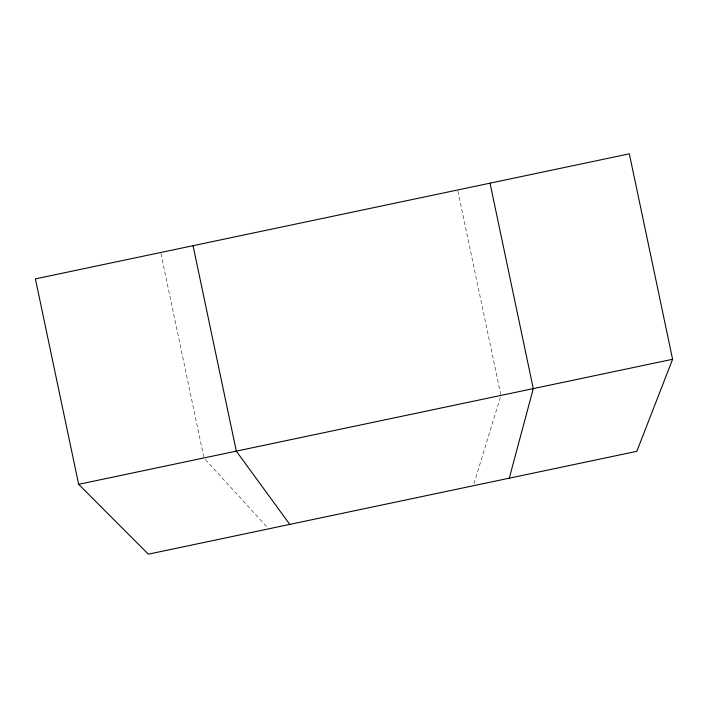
<?xml version="1.0" encoding="UTF-8"?>
<svg xmlns="http://www.w3.org/2000/svg" width="708" height="708" viewBox="0 0 708 708"><rect width="100%" height="100%" fill="white"/><g stroke="black" fill="none" stroke-linecap="round" stroke-linejoin="round"><path stroke-width="0.53" stroke-dasharray="3.54 2.66" d="M473.997 483.644L500.29 397.515M205.444 459.58L267.137 527.221M457.899 191.054L500.706 394.338M160.928 253.579L203.736 456.864"/><path stroke-width="1.06" d="M509.273 478.183L533.283 388.603L490.025 183.16M672.6 359.275L636.828 451.323L148.379 554.169L78.659 484.325L35.4 278.881L629.341 153.831L672.6 359.275L78.659 484.325M289.784 524.398L236.313 451.138L193.054 245.694"/></g></svg>
